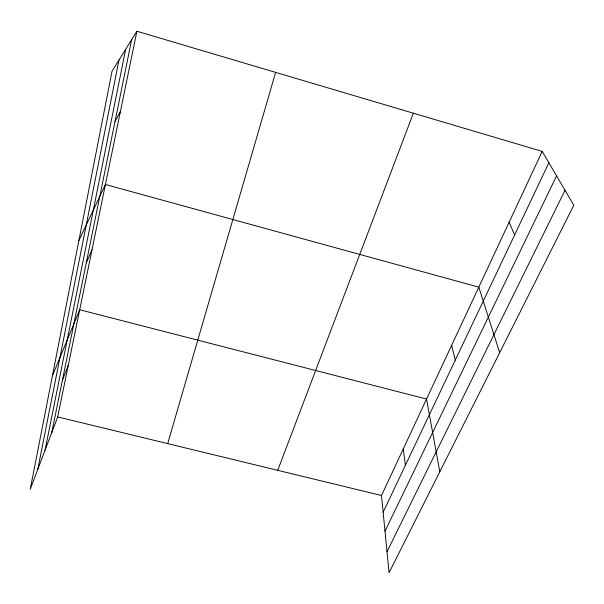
<?xml version="1.0" encoding="UTF-8"?>
<svg xmlns="http://www.w3.org/2000/svg" width="604" height="604" viewBox="0 0 604 604"><rect width="100%" height="100%" fill="white"/><g stroke="black" fill="none" stroke-linecap="round" stroke-linejoin="round"><path stroke-width="0.91" d="M37.705 469.595L118.973 60.068M45.028 450.29L125.632 49.354M51.77 432.524L131.664 39.653M136.889 31.249L112.027 71.234L30.2 489.383L57.69 416.926L136.889 31.249L542.196 151.393L573.8 205.217L389.059 572.751L381.509 495.506L542.196 151.393M167.685 443.615L275.643 72.382M277.742 470.32L413.355 113.205M62.393 380.278L68.282 365.337M52.435 375.771L79.698 309.746L426.545 399.055L439.803 471.799M86.289 262.77L92.035 249.656M78.905 240.505L105.421 184.492L478.806 287.149L499.682 352.676M383.14 512.192L548.877 162.77M384.997 531.158L556.563 175.862M387.005 551.724L565.019 190.268M114.987 121.676L120.438 111.355M57.69 416.926L381.509 495.506M509.134 222.197L514.616 235.009M451.671 345.262L455.257 360.143M403.223 449.006L405.42 465.223"/></g></svg>
